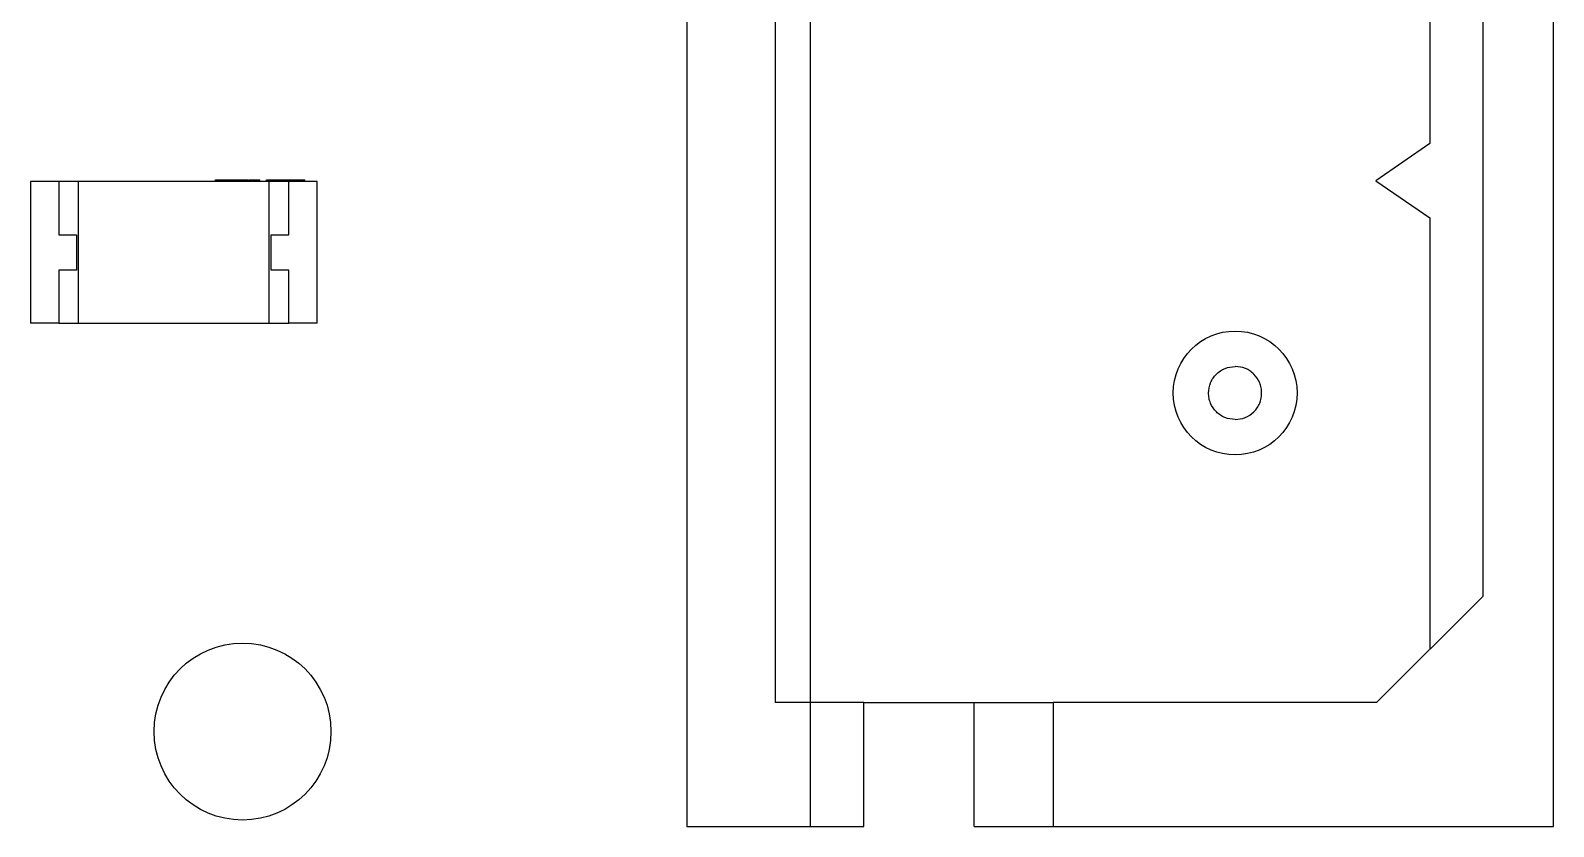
# Model space of a CAD drawing. Header units: millimetres. Extents: x 5 to 415, y 5 to 292.
# Drawn here: x 167.03 to 175.64, y 218.05 to 222.55 of the extents above; entities that cross this region are included whole.
import ezdxf

# ---------------------------------------------------------------- set-up
doc = ezdxf.new("R2010")
doc.units = ezdxf.units.MM

msp = doc.modelspace()

# ---------------------------------------------------------------- linework, layer by layer
at = {"color": 7, "linetype": 'Continuous', "lineweight": 25}
for p, q in [((170.7395, 227.9507), (170.7395, 218.0507)), ((171.2395, 227.2507), (171.2395, 218.7507)), ((171.4395, 218.7507), (171.4395, 227.2507)), ((175.6395, 218.0507), (175.6395, 227.1507)), ((175.2395, 226.6507), (175.2395, 219.3507)), ((174.9395, 223.9911), (174.9395, 221.9097)), ((174.9395, 221.9097), (174.6342, 221.7004)), ((167.0292, 221.6951), (167.0292, 220.8951)), ((167.1892, 221.6951), (167.0292, 221.6951)), ((167.1892, 221.6951), (167.1892, 221.3951)), ((167.2992, 221.6951), (167.1892, 221.6951)), ((168.3792, 221.6951), (167.2992, 221.6951)), ((167.2992, 221.6951), (167.2992, 220.8951)), ((168.0755, 221.7051), (168.0936, 221.7051)), ((168.0755, 221.6951), (168.0755, 221.7051)), ((168.0936, 221.7051), (168.1001, 221.7051)), ((168.0936, 221.7051), (168.0936, 221.6951)), ((168.1001, 221.6951), (168.1001, 221.7051)), ((168.1001, 221.7051), (168.1182, 221.7051)), ((168.1182, 221.6951), (168.1182, 221.7051)), ((168.1208, 221.6951), (168.1208, 221.7051)), ((168.128, 221.7051), (168.1335, 221.7051)), ((168.128, 221.6951), (168.128, 221.7051)), ((168.1349, 221.7051), (168.153, 221.7051)), ((168.1349, 221.6951), (168.1349, 221.7051)), ((168.153, 221.7051), (168.153, 221.6951)), ((168.153, 221.7051), (168.1595, 221.7051)), ((168.1595, 221.6951), (168.1595, 221.7051)), ((168.1595, 221.7051), (168.1776, 221.7051)), ((168.1776, 221.6951), (168.1776, 221.7051)), ((168.1776, 221.7051), (168.1784, 221.7051)), ((168.1802, 221.6951), (168.1802, 221.7051)), ((168.1874, 221.6951), (168.1874, 221.7051)), ((168.2053, 221.7051), (168.2189, 221.7051)), ((168.2053, 221.6951), (168.2053, 221.7051)), ((168.2189, 221.6951), (168.2189, 221.7051)), ((168.2189, 221.7051), (168.2262, 221.7051)), ((168.2262, 221.6951), (168.2262, 221.7051)), ((168.2262, 221.7051), (168.2278, 221.7051)), ((168.2278, 221.7051), (168.2289, 221.7051)), ((168.2278, 221.7051), (168.2278, 221.6951)), ((168.2289, 221.7051), (168.2534, 221.7051)), ((168.2289, 221.6951), (168.2289, 221.7051)), ((168.2534, 221.6951), (168.2534, 221.7051)), ((168.254, 221.7051), (168.255, 221.7051)), ((168.255, 221.6951), (168.255, 221.7051)), ((168.2588, 221.6951), (168.2588, 221.7051)), ((168.2589, 221.7051), (168.2589, 221.6951)), ((168.2629, 221.6951), (168.2629, 221.7051)), ((168.2741, 221.6951), (168.2741, 221.7051)), ((168.2915, 221.6951), (168.2915, 221.7051)), ((168.2984, 221.6951), (168.2984, 221.7051)), ((168.2998, 221.7051), (168.2998, 221.6951)), ((168.3003, 221.7051), (168.3192, 221.7051)), ((168.3003, 221.7051), (168.3003, 221.6951)), ((168.3192, 221.7051), (168.3254, 221.7051)), ((168.3192, 221.6951), (168.3192, 221.7051)), ((168.3254, 221.6951), (168.3254, 221.7051)), ((168.3642, 221.6951), (168.3642, 221.7051)), ((168.3792, 220.8951), (168.3792, 221.6951)), ((168.4892, 221.6951), (168.3792, 221.6951)), ((168.3976, 221.7051), (168.3976, 221.6951)), ((168.4158, 221.6951), (168.4158, 221.7051)), ((168.4617, 221.6951), (168.4617, 221.7051)), ((168.6492, 221.6951), (168.4892, 221.6951)), ((168.4892, 221.3951), (168.4892, 221.6951)), ((168.5022, 221.6951), (168.5022, 221.7051)), ((168.5171, 221.6951), (168.5171, 221.7051)), ((168.5248, 221.6951), (168.5248, 221.7051)), ((168.5636, 221.6951), (168.5636, 221.7051)), ((168.5795, 221.6951), (168.5795, 221.7051)), ((168.6492, 220.8951), (168.6492, 221.6951)), ((174.6342, 221.7004), (174.9395, 221.4911)), ((174.9395, 221.4911), (174.9395, 219.0507)), ((167.1892, 221.3951), (167.2892, 221.3951)), ((167.2892, 221.3951), (167.2892, 221.1951)), ((168.3892, 221.1951), (168.3892, 221.3951)), ((168.3892, 221.3951), (168.4892, 221.3951)), ((167.2892, 221.1951), (167.1892, 221.1951)), ((167.1892, 221.1951), (167.1892, 220.8951)), ((168.4892, 221.1951), (168.3892, 221.1951)), ((168.4892, 220.8951), (168.4892, 221.1951)), ((167.1892, 220.8951), (167.0292, 220.8951)), ((167.1892, 220.8951), (167.2992, 220.8951)), ((167.2992, 220.8951), (168.3792, 220.8951)), ((168.3792, 220.8951), (168.4892, 220.8951)), ((168.6492, 220.8951), (168.4892, 220.8951)), ((175.2395, 219.3507), (174.6395, 218.7507)), ((171.4395, 218.7507), (171.2395, 218.7507)), ((171.4395, 218.0507), (171.4395, 218.7507)), ((171.7395, 218.7507), (171.4395, 218.7507)), ((171.7395, 218.0507), (171.7395, 218.7507)), ((171.7395, 218.7507), (172.3635, 218.7507)), ((172.3635, 218.0507), (172.3635, 218.7507)), ((172.3635, 218.7507), (172.8114, 218.7507)), ((172.8114, 218.7507), (172.8114, 218.0507)), ((174.6395, 218.7507), (172.8114, 218.7507)), ((170.7395, 218.0507), (171.4395, 218.0507)), ((171.4395, 218.0507), (171.7395, 218.0507)), ((172.3635, 218.0507), (172.8114, 218.0507)), ((172.8114, 218.0507), (175.6395, 218.0507))]:
    msp.add_line(p, q, dxfattribs=at)
for centre, radius in [((173.8395, 220.5007), 0.35), ((168.2282, 218.5874), 0.5)]:
    msp.add_circle(centre, radius, dxfattribs=at)
for points, knots in [([(168.1208, 221.7051), (168.1211, 221.7051), (168.1215, 221.7051), (168.1249, 221.7051), (168.1273, 221.7051), (168.128, 221.7051)], [0, 0, 0, 0, 0.482247, 0.843898, 1, 1, 1, 1]), ([(168.1802, 221.7051), (168.1805, 221.7051), (168.181, 221.7051), (168.1843, 221.7051), (168.1867, 221.7051), (168.1874, 221.7051)], [0, 0, 0, 0, 0.482247, 0.843898, 1, 1, 1, 1]), ([(168.1874, 221.7051), (168.1896, 221.7051), (168.1941, 221.7051), (168.2006, 221.7051), (168.2043, 221.7051), (168.2053, 221.7051)], [0, 0, 0, 0, 0.42241, 0.842679, 1, 1, 1, 1]), ([(168.255, 221.7051), (168.2558, 221.7051), (168.2575, 221.7051), (168.2587, 221.7051), (168.2588, 221.7051), (168.2588, 221.7051)], [0, 0, 0, 0, 0.371795, 0.746684, 1, 1, 1, 1]), ([(168.2629, 221.7051), (168.264, 221.7051), (168.2664, 221.7051), (168.2702, 221.7051), (168.2728, 221.7051), (168.2741, 221.7051)], [0, 0, 0, 0, 0.3158119, 0.6553478, 1, 1, 1, 1]), ([(168.2669, 221.7051), (168.2671, 221.7051), (168.2673, 221.7051), (168.2696, 221.7051), (168.2723, 221.7051), (168.2757, 221.7051), (168.2781, 221.7051), (168.2792, 221.7051)], [0, 0, 0, 0, 0.332413, 0.489232, 0.646715, 0.835876, 1, 1, 1, 1]), ([(168.2741, 221.7051), (168.2773, 221.7051), (168.2821, 221.7051), (168.2879, 221.7051), (168.2903, 221.7051), (168.2915, 221.7051)], [0, 0, 0, 0, 0.495819, 0.741985, 1, 1, 1, 1]), ([(168.2915, 221.7051), (168.2932, 221.7051), (168.2964, 221.7051), (168.2982, 221.7051), (168.2983, 221.7051), (168.2984, 221.7051)], [0, 0, 0, 0, 0.3820907, 0.7623084, 1, 1, 1, 1]), ([(168.3642, 221.7051), (168.3648, 221.7051), (168.366, 221.7051), (168.3741, 221.7051), (168.385, 221.7051), (168.3938, 221.7051), (168.3976, 221.7051)], [0, 0, 0, 0, 0.259817, 0.51936, 0.790661, 1, 1, 1, 1]), ([(168.3976, 221.7051), (168.3989, 221.7051), (168.4017, 221.7051), (168.4078, 221.7051), (168.4132, 221.7051), (168.4158, 221.7051)], [0, 0, 0, 0, 0.308143, 0.649588, 1, 1, 1, 1]), ([(168.4158, 221.7051), (168.4213, 221.7051), (168.4322, 221.7051), (168.4486, 221.7051), (168.4585, 221.7051), (168.4617, 221.7051)], [0, 0, 0, 0, 0.4034555, 0.8073691, 1, 1, 1, 1]), ([(168.4617, 221.7051), (168.4685, 221.7051), (168.482, 221.7051), (168.4952, 221.7051), (168.5015, 221.7051), (168.5022, 221.7051)], [0, 0, 0, 0, 0.468839, 0.937532, 1, 1, 1, 1]), ([(168.5022, 221.7051), (168.5049, 221.7051), (168.509, 221.7051), (168.5138, 221.7051), (168.516, 221.7051), (168.5171, 221.7051)], [0, 0, 0, 0, 0.493301, 0.746115, 1, 1, 1, 1]), ([(168.5171, 221.7051), (168.5177, 221.7051), (168.5191, 221.7051), (168.5217, 221.7051), (168.5236, 221.7051), (168.5248, 221.7051)], [0, 0, 0, 0, 0.261766, 0.523548, 1, 1, 1, 1]), ([(168.5248, 221.7051), (168.5309, 221.7051), (168.5432, 221.7051), (168.5561, 221.7051), (168.5621, 221.7051), (168.5636, 221.7051)], [0, 0, 0, 0, 0.426314, 0.852603, 1, 1, 1, 1]), ([(168.5636, 221.7051), (168.5675, 221.7051), (168.5752, 221.7051), (168.5791, 221.7051), (168.5794, 221.7051), (168.5795, 221.7051)], [0, 0, 0, 0, 0.424889, 0.84963, 1, 1, 1, 1]), ([(173.8395, 220.3507), (173.8196, 220.3526), (173.79, 220.3554), (173.7553, 220.3748), (173.7253, 220.4003), (173.7022, 220.4335), (173.691, 220.4714), (173.6878, 220.5106), (173.6948, 220.5503), (173.7137, 220.585), (173.7391, 220.6147), (173.7805, 220.6445), (173.8199, 220.6486), (173.8395, 220.6507)], [0, 0, 0, 0, 0.1256216, 0.1868408, 0.2503024, 0.3765376, 0.4375703, 0.5004357, 0.6266863, 0.6877226, 0.7506128, 0.8761134, 1, 1, 1, 1]), ([(173.8395, 220.3507), (173.859, 220.3527), (173.8985, 220.3568), (173.9398, 220.3867), (173.9652, 220.4164), (173.9841, 220.4511), (173.9911, 220.4908), (173.9879, 220.53), (173.9768, 220.5678), (173.9536, 220.601), (173.9236, 220.6265), (173.8889, 220.646), (173.8593, 220.6488), (173.8395, 220.6507)], [0, 0, 0, 0, 0.123887, 0.249387, 0.312277, 0.373314, 0.499564, 0.56243, 0.623462, 0.749698, 0.813159, 0.874378, 1, 1, 1, 1])]:
    msp.add_open_spline(points, degree=3, knots=knots, dxfattribs=at)

doc.saveas('drawing.dxf')
